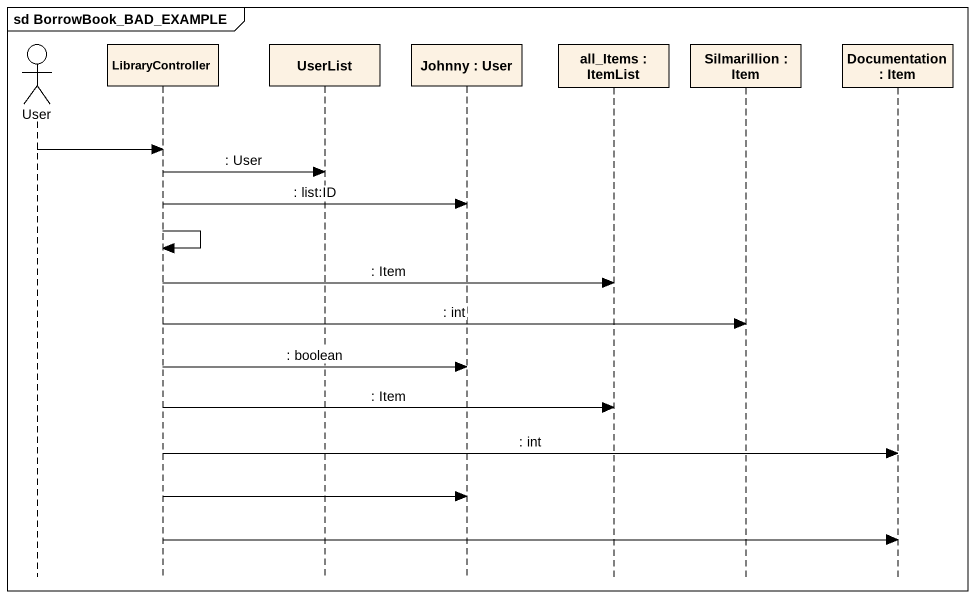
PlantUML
@startuml
mainframe sd BorrowBook_BAD_EXAMPLE
hide footbox
actor User
participant LibraryController
participant UserList
participant "Johnny : User" as Johnny
participant "all_Items : ItemList" as all_Items
participant "Silmarillion : Item" as Silmarillion
participant "Documentation : Item" as Documentation

User -> LibraryController
LibraryController -> UserList : : User
LibraryController -> Johnny : : list:ID
LibraryController -> LibraryController
LibraryController -> all_Items : : Item
LibraryController -> Silmarillion : : int
LibraryController -> Johnny : : boolean
LibraryController -> all_Items : : Item
LibraryController -> Documentation : : int
LibraryController -> Johnny
LibraryController -> Documentation
@enduml
